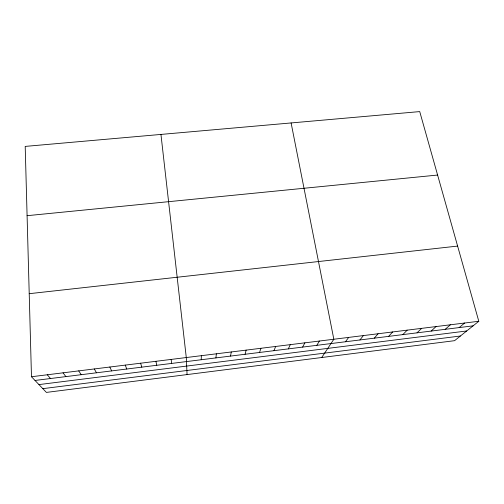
<?xml version="1.0" encoding="UTF-8"?>
<svg xmlns="http://www.w3.org/2000/svg" width="504" height="504" viewBox="0 0 504 504"><rect width="100%" height="100%" fill="white"/><g stroke="black" fill="none" stroke-linecap="round" stroke-linejoin="round"><path stroke-width="0.76" d="M201.222 359.736L201.354 355.679M215.914 357.909L216.361 353.814M230.53 356.089L231.286 351.962M245.076 354.274L246.147 350.123M259.56 352.466L260.933 348.289M273.974 350.671L275.65 346.462M288.326 348.881L290.298 344.648M302.608 347.099L304.882 342.84M316.821 345.328L319.391 341.038M321.728 357.519L333.837 339.249L291.104 122.938M345.486 341.756L348.648 337.409M359.932 339.954L363.384 335.582M374.308 338.165L378.057 333.761M388.615 336.382L392.654 331.953M402.86 334.606L407.182 330.151M417.035 332.835L421.64 328.356M431.147 331.078L436.036 326.573M445.19 329.326L450.356 324.796M459.169 327.587L464.612 323.033M478.8 321.269L454.576 340.679L46.393 392.408L31.481 376.74L25.2 146.406L419.725 111.592L478.8 321.269L31.481 376.74M38.959 384.596L466.691 330.971M42.821 388.66L460.404 336.011M35.022 380.457L473.086 325.849M29.219 293.687L457.619 246.084M27.09 215.687L437.604 175.046M47.307 374.781L50.488 378.529M63.05 372.828L65.892 376.608M78.719 370.887L81.213 374.699M94.311 368.953L96.466 372.796M109.822 367.025L111.642 370.906M125.263 365.11L126.75 369.022M140.629 363.208L141.788 367.145M155.919 361.311L156.75 365.28M171.139 359.421L171.643 363.428M160.946 134.423L186.285 357.544L187.066 374.585"/></g></svg>
